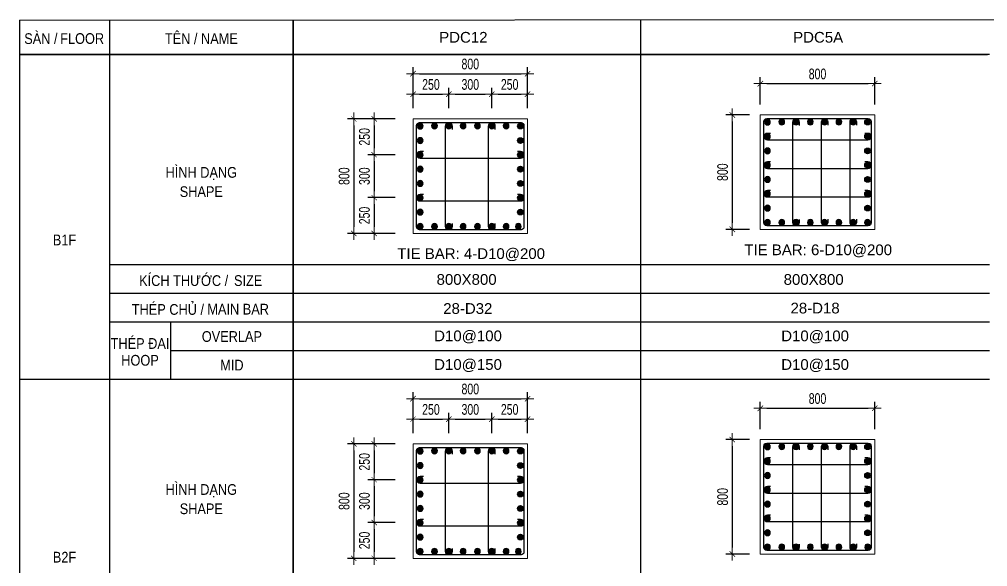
# Model space of a CAD drawing. Header units: millimetres. Extents: x 49323 to 598907, y -6102 to 181761.
# Drawn here: x 568874 to 575640, y 25984 to 29810 of the extents above; entities that cross this region are included whole.
import ezdxf
from ezdxf.enums import TextEntityAlignment as Align

# ---------------------------------------------------------------- set-up
doc = ezdxf.new("R2010")
doc.units = ezdxf.units.MM
doc.linetypes.add('CENTER2', pattern=[1.125, 0.75, -0.125, 0.125, -0.125])
doc.layers.get('Defpoints').update_dxf_attribs({"color": 151, "lineweight": 9})
for name, color, linetype in [('2', 2, 'Continuous'), ('CEN', 1, 'CENTER2'), ('STL', 3, 'Continuous'), ('TIT1', 3, 'Continuous')]:
    doc.layers.add(name, color=color, linetype=linetype)
for name, color, linetype, lineweight in [('NDC_S_CONTINUOUS', 3, 'Continuous', 20), ('NDC_S_DIM', 1, 'Continuous', 15), ('NDC_S_VN TEXT', 7, 'Continuous', 20)]:
    doc.layers.add(name, color=color, linetype=linetype, lineweight=lineweight)
doc.styles.add('NDC_ARIAL', font='arial.ttf', dxfattribs={"width": 0.85})
doc.styles.add('NDC_DIM', font='', dxfattribs={"width": 0.75})
doc.styles.get('NDC_DIM').set_extended_font_data('Dotum')
doc.dimstyles.new('NDC_dim_30', dxfattribs={"dimscale": 30, "dimtxt": 2.5, "dimasz": 1.5, "dimexe": 1.5, "dimexo": 2.5, "dimgap": 1, "dimtad": 1, "dimdec": 0, "dimzin": 0, "dimdsep": 46, "dimtxsty": 'NDC_DIM', "dimblk": 'DIMMARK', "dimcen": 0.09, "dimdle": 1.2, "dimclrd": 1, "dimclre": 1, "dimclrt": 3, "dimadec": 0, "dimazin": 0, "dimtfac": 1, "dimtdec": 0, "dimtix": 1, "dimtofl": 0, "dimtmove": 0, "dimatfit": 3, "dimfxl": 8, "dimfxlon": 1, "dimtolj": 1, "dimtzin": 0, "dimarcsym": 0})

# ---------------------------------------------------------------- blocks, each defined once
blk = doc.blocks.new('8')
at = {"layer": '2'}
blk.add_hatch(color=256, dxfattribs=at).paths.add_polyline_path([(20, 0, 0.386127), (1.9, 19.9), (-1.9, 19.9, 0.386127), (-20, 0, 1)])
blk.add_circle((0, 0), 20, dxfattribs=at)
blk = doc.blocks.new('5')
at = {"layer": 'CEN', "rotation": 180}
blk.add_blockref('8', (0, 0), dxfattribs=at)
blk = doc.blocks.new('DIMMARK')
at = {"layer": 'NDC_S_DIM', "color": 1}
blk.add_line((-1.5, 0), (1, 0), dxfattribs=at)
at = {"layer": 'NDC_S_DIM', "color": 2, "const_width": 0.1}
blk.add_lwpolyline([(-0.42, -0.42), (0.42, 0.42)], dxfattribs=at)
blk = doc.blocks.new('*D1470')
at = {"layer": 'Defpoints', "color": 0, "ltscale": 40, "transparency": 16777216}
for p in [(572424.9, 29429.9), (571624.9, 29113.7), (572424.9, 29113.7)]:
    blk.add_point(p, dxfattribs=at)
at = {"layer": 'NDC_S_DIM', "color": 1, "lineweight": -2, "ltscale": 40, "transparency": 16777216}
for p, q in [((571624.9, 29189.9), (571624.9, 29474.9)), ((572424.9, 29189.9), (572424.9, 29474.9)), ((571669.9, 29429.9), (572379.9, 29429.9))]:
    blk.add_line(p, q, dxfattribs=at)
at = {"layer": 'NDC_S_DIM', "color": 1, "lineweight": -2, "ltscale": 40, "transparency": 16777216, "xscale": 45, "yscale": 45, "zscale": 45, "rotation": 180}
blk.add_blockref('DIMMARK', (571624.9, 29429.9), dxfattribs=at)
at = {"layer": 'NDC_S_DIM', "color": 1, "lineweight": -2, "ltscale": 40, "transparency": 16777216, "xscale": 45, "yscale": 45, "zscale": 45}
blk.add_blockref('DIMMARK', (572424.9, 29429.9), dxfattribs=at)
at = {"layer": 'NDC_S_DIM', "color": 3, "ltscale": 40, "transparency": 16777216, "insert": (572024.9, 29497.4), "char_height": 75, "attachment_point": 5, "style": 'NDC_DIM'}
blk.add_mtext('\\A1;800', dxfattribs=at)
blk = doc.blocks.new('*D1471')
at = {"layer": 'Defpoints', "color": 0, "ltscale": 40, "transparency": 16777216}
for p in [(571573.8, 29113.7), (571211.1, 28313.7), (571573.8, 28313.7)]:
    blk.add_point(p, dxfattribs=at)
at = {"layer": 'NDC_S_DIM', "color": 1, "lineweight": -2, "ltscale": 40, "transparency": 16777216}
for p, q in [((571451.1, 29113.7), (571166.1, 29113.7)), ((571211.1, 29068.7), (571211.1, 28358.7)), ((571451.1, 28313.7), (571166.1, 28313.7))]:
    blk.add_line(p, q, dxfattribs=at)
at = {"layer": 'NDC_S_DIM', "color": 1, "lineweight": -2, "ltscale": 40, "transparency": 16777216, "xscale": 45, "yscale": 45, "zscale": 45}
for p, rotation in [((571211.1, 29113.7), 90), ((571211.1, 28313.7), 270)]:
    blk.add_blockref('DIMMARK', p, dxfattribs=dict(at, rotation=rotation))
at = {"layer": 'NDC_S_DIM', "color": 3, "ltscale": 40, "transparency": 16777216, "insert": (571143.5, 28713.7), "char_height": 75, "attachment_point": 5, "rotation": 90, "style": 'NDC_DIM'}
blk.add_mtext('\\A1;800', dxfattribs=at)
blk = doc.blocks.new('*D1476')
at = {"layer": 'Defpoints', "color": 0, "ltscale": 40, "transparency": 16777216}
for p in [(571573.8, 29113.7), (571353.3, 28863.7), (571573.8, 28863.7)]:
    blk.add_point(p, dxfattribs=at)
at = {"layer": 'NDC_S_DIM', "color": 1, "lineweight": -2, "ltscale": 40, "transparency": 16777216}
for p, q in [((571498.8, 29113.7), (571308.3, 29113.7)), ((571353.3, 29068.7), (571353.3, 28908.7)), ((571498.8, 28863.7), (571308.3, 28863.7))]:
    blk.add_line(p, q, dxfattribs=at)
at = {"layer": 'NDC_S_DIM', "color": 1, "lineweight": -2, "ltscale": 40, "transparency": 16777216, "xscale": 45, "yscale": 45, "zscale": 45}
for p, rotation in [((571353.3, 29113.7), 90), ((571353.3, 28863.7), 270)]:
    blk.add_blockref('DIMMARK', p, dxfattribs=dict(at, rotation=rotation))
at = {"layer": 'NDC_S_DIM', "color": 3, "ltscale": 40, "transparency": 16777216, "insert": (571285.7, 28988.7), "char_height": 75, "attachment_point": 5, "rotation": 90, "style": 'NDC_DIM'}
blk.add_mtext('\\A1;250', dxfattribs=at)
blk = doc.blocks.new('*D1477')
at = {"layer": 'Defpoints', "color": 0, "ltscale": 40, "transparency": 16777216}
for p in [(571573.8, 28863.7), (571353.3, 28563.7), (571573.8, 28563.7)]:
    blk.add_point(p, dxfattribs=at)
at = {"layer": 'NDC_S_DIM', "color": 1, "lineweight": -2, "ltscale": 40, "transparency": 16777216}
for p, q in [((571498.8, 28863.7), (571308.3, 28863.7)), ((571353.3, 28818.7), (571353.3, 28608.7)), ((571498.8, 28563.7), (571308.3, 28563.7))]:
    blk.add_line(p, q, dxfattribs=at)
at = {"layer": 'NDC_S_DIM', "color": 1, "lineweight": -2, "ltscale": 40, "transparency": 16777216, "xscale": 45, "yscale": 45, "zscale": 45}
for p, rotation in [((571353.3, 28863.7), 90), ((571353.3, 28563.7), 270)]:
    blk.add_blockref('DIMMARK', p, dxfattribs=dict(at, rotation=rotation))
at = {"layer": 'NDC_S_DIM', "color": 3, "ltscale": 40, "transparency": 16777216, "insert": (571285.7, 28713.7), "char_height": 75, "attachment_point": 5, "rotation": 90, "style": 'NDC_DIM'}
blk.add_mtext('\\A1;300', dxfattribs=at)
blk = doc.blocks.new('*D1478')
at = {"layer": 'Defpoints', "color": 0, "ltscale": 40, "transparency": 16777216}
for p in [(571573.8, 28563.7), (571353.3, 28313.7), (571573.8, 28313.7)]:
    blk.add_point(p, dxfattribs=at)
at = {"layer": 'NDC_S_DIM', "color": 1, "lineweight": -2, "ltscale": 40, "transparency": 16777216}
for p, q in [((571498.8, 28563.7), (571308.3, 28563.7)), ((571353.3, 28518.7), (571353.3, 28358.7)), ((571498.8, 28313.7), (571308.3, 28313.7))]:
    blk.add_line(p, q, dxfattribs=at)
at = {"layer": 'NDC_S_DIM', "color": 1, "lineweight": -2, "ltscale": 40, "transparency": 16777216, "xscale": 45, "yscale": 45, "zscale": 45}
for p, rotation in [((571353.3, 28563.7), 90), ((571353.3, 28313.7), 270)]:
    blk.add_blockref('DIMMARK', p, dxfattribs=dict(at, rotation=rotation))
at = {"layer": 'NDC_S_DIM', "color": 3, "ltscale": 40, "transparency": 16777216, "insert": (571285.7, 28438.7), "char_height": 75, "attachment_point": 5, "rotation": 90, "style": 'NDC_DIM'}
blk.add_mtext('\\A1;250', dxfattribs=at)
blk = doc.blocks.new('*D1479')
at = {"layer": 'Defpoints', "color": 0, "ltscale": 40, "transparency": 16777216}
for p in [(571874.9, 29287), (571624.9, 29113.7), (571874.9, 29113.7)]:
    blk.add_point(p, dxfattribs=at)
at = {"layer": 'NDC_S_DIM', "color": 1, "lineweight": -2, "ltscale": 40, "transparency": 16777216}
for p, q in [((571624.9, 29188.7), (571624.9, 29332)), ((571874.9, 29188.7), (571874.9, 29332)), ((571669.9, 29287), (571829.9, 29287))]:
    blk.add_line(p, q, dxfattribs=at)
at = {"layer": 'NDC_S_DIM', "color": 1, "lineweight": -2, "ltscale": 40, "transparency": 16777216, "xscale": 45, "yscale": 45, "zscale": 45, "rotation": 180}
blk.add_blockref('DIMMARK', (571624.9, 29287), dxfattribs=at)
at = {"layer": 'NDC_S_DIM', "color": 1, "lineweight": -2, "ltscale": 40, "transparency": 16777216, "xscale": 45, "yscale": 45, "zscale": 45}
blk.add_blockref('DIMMARK', (571874.9, 29287), dxfattribs=at)
at = {"layer": 'NDC_S_DIM', "color": 3, "ltscale": 40, "transparency": 16777216, "insert": (571749.9, 29354.5), "char_height": 75, "attachment_point": 5, "style": 'NDC_DIM'}
blk.add_mtext('\\A1;250', dxfattribs=at)
blk = doc.blocks.new('*D1480')
at = {"layer": 'Defpoints', "color": 0, "ltscale": 40, "transparency": 16777216}
for p in [(572174.9, 29287), (571874.9, 29113.7), (572174.9, 29113.7)]:
    blk.add_point(p, dxfattribs=at)
at = {"layer": 'NDC_S_DIM', "color": 1, "lineweight": -2, "ltscale": 40, "transparency": 16777216}
for p, q in [((571874.9, 29188.7), (571874.9, 29332)), ((572174.9, 29188.7), (572174.9, 29332)), ((571919.9, 29287), (572129.9, 29287))]:
    blk.add_line(p, q, dxfattribs=at)
at = {"layer": 'NDC_S_DIM', "color": 1, "lineweight": -2, "ltscale": 40, "transparency": 16777216, "xscale": 45, "yscale": 45, "zscale": 45, "rotation": 180}
blk.add_blockref('DIMMARK', (571874.9, 29287), dxfattribs=at)
at = {"layer": 'NDC_S_DIM', "color": 1, "lineweight": -2, "ltscale": 40, "transparency": 16777216, "xscale": 45, "yscale": 45, "zscale": 45}
blk.add_blockref('DIMMARK', (572174.9, 29287), dxfattribs=at)
at = {"layer": 'NDC_S_DIM', "color": 3, "ltscale": 40, "transparency": 16777216, "insert": (572024.9, 29354.5), "char_height": 75, "attachment_point": 5, "style": 'NDC_DIM'}
blk.add_mtext('\\A1;300', dxfattribs=at)
blk = doc.blocks.new('*D1481')
at = {"layer": 'Defpoints', "color": 0, "ltscale": 40, "transparency": 16777216}
for p in [(572424.9, 29287), (572174.9, 29113.7), (572424.9, 29113.7)]:
    blk.add_point(p, dxfattribs=at)
at = {"layer": 'NDC_S_DIM', "color": 1, "lineweight": -2, "ltscale": 40, "transparency": 16777216}
for p, q in [((572174.9, 29188.7), (572174.9, 29332)), ((572424.9, 29188.7), (572424.9, 29332)), ((572219.9, 29287), (572379.9, 29287))]:
    blk.add_line(p, q, dxfattribs=at)
at = {"layer": 'NDC_S_DIM', "color": 1, "lineweight": -2, "ltscale": 40, "transparency": 16777216, "xscale": 45, "yscale": 45, "zscale": 45, "rotation": 180}
blk.add_blockref('DIMMARK', (572174.9, 29287), dxfattribs=at)
at = {"layer": 'NDC_S_DIM', "color": 1, "lineweight": -2, "ltscale": 40, "transparency": 16777216, "xscale": 45, "yscale": 45, "zscale": 45}
blk.add_blockref('DIMMARK', (572424.9, 29287), dxfattribs=at)
at = {"layer": 'NDC_S_DIM', "color": 3, "ltscale": 40, "transparency": 16777216, "insert": (572299.9, 29354.5), "char_height": 75, "attachment_point": 5, "style": 'NDC_DIM'}
blk.add_mtext('\\A1;250', dxfattribs=at)
blk = doc.blocks.new('*D1482')
at = {"layer": 'Defpoints', "color": 0, "ltscale": 40, "transparency": 16777216}
for p in [(572424.9, 27157.9), (571624.9, 26841.7), (572424.9, 26841.7)]:
    blk.add_point(p, dxfattribs=at)
at = {"layer": 'NDC_S_DIM', "color": 1, "lineweight": -2, "ltscale": 40, "transparency": 16777216}
for p, q in [((571624.9, 26917.9), (571624.9, 27202.9)), ((572424.9, 26917.9), (572424.9, 27202.9)), ((571669.9, 27157.9), (572379.9, 27157.9))]:
    blk.add_line(p, q, dxfattribs=at)
at = {"layer": 'NDC_S_DIM', "color": 1, "lineweight": -2, "ltscale": 40, "transparency": 16777216, "xscale": 45, "yscale": 45, "zscale": 45, "rotation": 180}
blk.add_blockref('DIMMARK', (571624.9, 27157.9), dxfattribs=at)
at = {"layer": 'NDC_S_DIM', "color": 1, "lineweight": -2, "ltscale": 40, "transparency": 16777216, "xscale": 45, "yscale": 45, "zscale": 45}
blk.add_blockref('DIMMARK', (572424.9, 27157.9), dxfattribs=at)
at = {"layer": 'NDC_S_DIM', "color": 3, "ltscale": 40, "transparency": 16777216, "insert": (572024.9, 27225.4), "char_height": 75, "attachment_point": 5, "style": 'NDC_DIM'}
blk.add_mtext('\\A1;800', dxfattribs=at)
blk = doc.blocks.new('*D1483')
at = {"layer": 'Defpoints', "color": 0, "ltscale": 40, "transparency": 16777216}
for p in [(571573.8, 26841.7), (571211.1, 26041.7), (571573.8, 26041.7)]:
    blk.add_point(p, dxfattribs=at)
at = {"layer": 'NDC_S_DIM', "color": 1, "lineweight": -2, "ltscale": 40, "transparency": 16777216}
for p, q in [((571451.1, 26841.7), (571166.1, 26841.7)), ((571211.1, 26796.7), (571211.1, 26086.7)), ((571451.1, 26041.7), (571166.1, 26041.7))]:
    blk.add_line(p, q, dxfattribs=at)
at = {"layer": 'NDC_S_DIM', "color": 1, "lineweight": -2, "ltscale": 40, "transparency": 16777216, "xscale": 45, "yscale": 45, "zscale": 45}
for p, rotation in [((571211.1, 26841.7), 90), ((571211.1, 26041.7), 270)]:
    blk.add_blockref('DIMMARK', p, dxfattribs=dict(at, rotation=rotation))
at = {"layer": 'NDC_S_DIM', "color": 3, "ltscale": 40, "transparency": 16777216, "insert": (571143.5, 26441.7), "char_height": 75, "attachment_point": 5, "rotation": 90, "style": 'NDC_DIM'}
blk.add_mtext('\\A1;800', dxfattribs=at)
blk = doc.blocks.new('*D1484')
at = {"layer": 'Defpoints', "color": 0, "ltscale": 40, "transparency": 16777216}
for p in [(571573.8, 26841.7), (571353.3, 26591.7), (571573.8, 26591.7)]:
    blk.add_point(p, dxfattribs=at)
at = {"layer": 'NDC_S_DIM', "color": 1, "lineweight": -2, "ltscale": 40, "transparency": 16777216}
for p, q in [((571498.8, 26841.7), (571308.3, 26841.7)), ((571353.3, 26796.7), (571353.3, 26636.7)), ((571498.8, 26591.7), (571308.3, 26591.7))]:
    blk.add_line(p, q, dxfattribs=at)
at = {"layer": 'NDC_S_DIM', "color": 1, "lineweight": -2, "ltscale": 40, "transparency": 16777216, "xscale": 45, "yscale": 45, "zscale": 45}
for p, rotation in [((571353.3, 26841.7), 90), ((571353.3, 26591.7), 270)]:
    blk.add_blockref('DIMMARK', p, dxfattribs=dict(at, rotation=rotation))
at = {"layer": 'NDC_S_DIM', "color": 3, "ltscale": 40, "transparency": 16777216, "insert": (571285.7, 26716.7), "char_height": 75, "attachment_point": 5, "rotation": 90, "style": 'NDC_DIM'}
blk.add_mtext('\\A1;250', dxfattribs=at)
blk = doc.blocks.new('*D1485')
at = {"layer": 'Defpoints', "color": 0, "ltscale": 40, "transparency": 16777216}
for p in [(571573.8, 26591.7), (571353.3, 26291.7), (571573.8, 26291.7)]:
    blk.add_point(p, dxfattribs=at)
at = {"layer": 'NDC_S_DIM', "color": 1, "lineweight": -2, "ltscale": 40, "transparency": 16777216}
for p, q in [((571498.8, 26591.7), (571308.3, 26591.7)), ((571353.3, 26546.7), (571353.3, 26336.7)), ((571498.8, 26291.7), (571308.3, 26291.7))]:
    blk.add_line(p, q, dxfattribs=at)
at = {"layer": 'NDC_S_DIM', "color": 1, "lineweight": -2, "ltscale": 40, "transparency": 16777216, "xscale": 45, "yscale": 45, "zscale": 45}
for p, rotation in [((571353.3, 26591.7), 90), ((571353.3, 26291.7), 270)]:
    blk.add_blockref('DIMMARK', p, dxfattribs=dict(at, rotation=rotation))
at = {"layer": 'NDC_S_DIM', "color": 3, "ltscale": 40, "transparency": 16777216, "insert": (571285.7, 26441.7), "char_height": 75, "attachment_point": 5, "rotation": 90, "style": 'NDC_DIM'}
blk.add_mtext('\\A1;300', dxfattribs=at)
blk = doc.blocks.new('*D1486')
at = {"layer": 'Defpoints', "color": 0, "ltscale": 40, "transparency": 16777216}
for p in [(571573.8, 26291.7), (571353.3, 26041.7), (571573.8, 26041.7)]:
    blk.add_point(p, dxfattribs=at)
at = {"layer": 'NDC_S_DIM', "color": 1, "lineweight": -2, "ltscale": 40, "transparency": 16777216}
for p, q in [((571498.8, 26291.7), (571308.3, 26291.7)), ((571353.3, 26246.7), (571353.3, 26086.7)), ((571498.8, 26041.7), (571308.3, 26041.7))]:
    blk.add_line(p, q, dxfattribs=at)
at = {"layer": 'NDC_S_DIM', "color": 1, "lineweight": -2, "ltscale": 40, "transparency": 16777216, "xscale": 45, "yscale": 45, "zscale": 45}
for p, rotation in [((571353.3, 26291.7), 90), ((571353.3, 26041.7), 270)]:
    blk.add_blockref('DIMMARK', p, dxfattribs=dict(at, rotation=rotation))
at = {"layer": 'NDC_S_DIM', "color": 3, "ltscale": 40, "transparency": 16777216, "insert": (571285.7, 26166.7), "char_height": 75, "attachment_point": 5, "rotation": 90, "style": 'NDC_DIM'}
blk.add_mtext('\\A1;250', dxfattribs=at)
blk = doc.blocks.new('*D1487')
at = {"layer": 'Defpoints', "color": 0, "ltscale": 40, "transparency": 16777216}
for p in [(571874.9, 27015), (571624.9, 26841.7), (571874.9, 26841.7)]:
    blk.add_point(p, dxfattribs=at)
at = {"layer": 'NDC_S_DIM', "color": 1, "lineweight": -2, "ltscale": 40, "transparency": 16777216}
for p, q in [((571624.9, 26916.7), (571624.9, 27060)), ((571669.9, 27015), (571829.9, 27015)), ((571874.9, 26916.7), (571874.9, 27060))]:
    blk.add_line(p, q, dxfattribs=at)
at = {"layer": 'NDC_S_DIM', "color": 1, "lineweight": -2, "ltscale": 40, "transparency": 16777216, "xscale": 45, "yscale": 45, "zscale": 45, "rotation": 180}
blk.add_blockref('DIMMARK', (571624.9, 27015), dxfattribs=at)
at = {"layer": 'NDC_S_DIM', "color": 1, "lineweight": -2, "ltscale": 40, "transparency": 16777216, "xscale": 45, "yscale": 45, "zscale": 45}
blk.add_blockref('DIMMARK', (571874.9, 27015), dxfattribs=at)
at = {"layer": 'NDC_S_DIM', "color": 3, "ltscale": 40, "transparency": 16777216, "insert": (571749.9, 27082.6), "char_height": 75, "attachment_point": 5, "style": 'NDC_DIM'}
blk.add_mtext('\\A1;250', dxfattribs=at)
blk = doc.blocks.new('*D1488')
at = {"layer": 'Defpoints', "color": 0, "ltscale": 40, "transparency": 16777216}
for p in [(572174.9, 27015), (571874.9, 26841.7), (572174.9, 26841.7)]:
    blk.add_point(p, dxfattribs=at)
at = {"layer": 'NDC_S_DIM', "color": 1, "lineweight": -2, "ltscale": 40, "transparency": 16777216}
for p, q in [((571874.9, 26916.7), (571874.9, 27060)), ((571919.9, 27015), (572129.9, 27015)), ((572174.9, 26916.7), (572174.9, 27060))]:
    blk.add_line(p, q, dxfattribs=at)
at = {"layer": 'NDC_S_DIM', "color": 1, "lineweight": -2, "ltscale": 40, "transparency": 16777216, "xscale": 45, "yscale": 45, "zscale": 45, "rotation": 180}
blk.add_blockref('DIMMARK', (571874.9, 27015), dxfattribs=at)
at = {"layer": 'NDC_S_DIM', "color": 1, "lineweight": -2, "ltscale": 40, "transparency": 16777216, "xscale": 45, "yscale": 45, "zscale": 45}
blk.add_blockref('DIMMARK', (572174.9, 27015), dxfattribs=at)
at = {"layer": 'NDC_S_DIM', "color": 3, "ltscale": 40, "transparency": 16777216, "insert": (572024.9, 27082.6), "char_height": 75, "attachment_point": 5, "style": 'NDC_DIM'}
blk.add_mtext('\\A1;300', dxfattribs=at)
blk = doc.blocks.new('*D1489')
at = {"layer": 'Defpoints', "color": 0, "ltscale": 40, "transparency": 16777216}
for p in [(572424.9, 27015), (572174.9, 26841.7), (572424.9, 26841.7)]:
    blk.add_point(p, dxfattribs=at)
at = {"layer": 'NDC_S_DIM', "color": 1, "lineweight": -2, "ltscale": 40, "transparency": 16777216}
for p, q in [((572174.9, 26916.7), (572174.9, 27060)), ((572219.9, 27015), (572379.9, 27015)), ((572424.9, 26916.7), (572424.9, 27060))]:
    blk.add_line(p, q, dxfattribs=at)
at = {"layer": 'NDC_S_DIM', "color": 1, "lineweight": -2, "ltscale": 40, "transparency": 16777216, "xscale": 45, "yscale": 45, "zscale": 45, "rotation": 180}
blk.add_blockref('DIMMARK', (572174.9, 27015), dxfattribs=at)
at = {"layer": 'NDC_S_DIM', "color": 1, "lineweight": -2, "ltscale": 40, "transparency": 16777216, "xscale": 45, "yscale": 45, "zscale": 45}
blk.add_blockref('DIMMARK', (572424.9, 27015), dxfattribs=at)
at = {"layer": 'NDC_S_DIM', "color": 3, "ltscale": 40, "transparency": 16777216, "insert": (572299.9, 27082.6), "char_height": 75, "attachment_point": 5, "style": 'NDC_DIM'}
blk.add_mtext('\\A1;250', dxfattribs=at)
blk = doc.blocks.new('*D1743')
at = {"layer": 'Defpoints', "color": 0, "ltscale": 40, "transparency": 16777216}
for p in [(574851, 27091), (574051, 26869.7), (574851, 26869.7)]:
    blk.add_point(p, dxfattribs=at)
at = {"layer": 'NDC_S_DIM', "color": 1, "lineweight": -2, "ltscale": 40, "transparency": 16777216}
for p, q in [((574051, 26944.7), (574051, 27136)), ((574851, 26944.7), (574851, 27136)), ((574096, 27091), (574806, 27091))]:
    blk.add_line(p, q, dxfattribs=at)
at = {"layer": 'NDC_S_DIM', "color": 1, "lineweight": -2, "ltscale": 40, "transparency": 16777216, "xscale": 45, "yscale": 45, "zscale": 45, "rotation": 180}
blk.add_blockref('DIMMARK', (574051, 27091), dxfattribs=at)
at = {"layer": 'NDC_S_DIM', "color": 1, "lineweight": -2, "ltscale": 40, "transparency": 16777216, "xscale": 45, "yscale": 45, "zscale": 45}
blk.add_blockref('DIMMARK', (574851, 27091), dxfattribs=at)
at = {"layer": 'NDC_S_DIM', "color": 3, "ltscale": 40, "transparency": 16777216, "insert": (574451, 27158.6), "char_height": 75, "attachment_point": 5, "style": 'NDC_DIM'}
blk.add_mtext('\\A1;800', dxfattribs=at)
blk = doc.blocks.new('*D1744')
at = {"layer": 'Defpoints', "color": 0, "ltscale": 40, "transparency": 16777216}
for p in [(574051, 26872.2), (573855.6, 26072.2), (574051, 26072.2)]:
    blk.add_point(p, dxfattribs=at)
at = {"layer": 'NDC_S_DIM', "color": 1, "lineweight": -2, "ltscale": 40, "transparency": 16777216}
for p, q in [((573976, 26872.2), (573810.6, 26872.2)), ((573855.6, 26827.2), (573855.6, 26117.2)), ((573976, 26072.2), (573810.6, 26072.2))]:
    blk.add_line(p, q, dxfattribs=at)
at = {"layer": 'NDC_S_DIM', "color": 1, "lineweight": -2, "ltscale": 40, "transparency": 16777216, "xscale": 45, "yscale": 45, "zscale": 45}
for p, rotation in [((573855.6, 26872.2), 90), ((573855.6, 26072.2), 270)]:
    blk.add_blockref('DIMMARK', p, dxfattribs=dict(at, rotation=rotation))
at = {"layer": 'NDC_S_DIM', "color": 3, "ltscale": 40, "transparency": 16777216, "insert": (573788.1, 26472.2), "char_height": 75, "attachment_point": 5, "rotation": 90, "style": 'NDC_DIM'}
blk.add_mtext('\\A1;800', dxfattribs=at)
blk = doc.blocks.new('*D1745')
at = {"layer": 'Defpoints', "color": 0, "ltscale": 40, "transparency": 16777216}
for p in [(574851, 29360.5), (574051, 29139.1), (574851, 29139.1)]:
    blk.add_point(p, dxfattribs=at)
at = {"layer": 'NDC_S_DIM', "color": 1, "lineweight": -2, "ltscale": 40, "transparency": 16777216}
for p, q in [((574051, 29214.1), (574051, 29405.5)), ((574851, 29214.1), (574851, 29405.5)), ((574096, 29360.5), (574806, 29360.5))]:
    blk.add_line(p, q, dxfattribs=at)
at = {"layer": 'NDC_S_DIM', "color": 1, "lineweight": -2, "ltscale": 40, "transparency": 16777216, "xscale": 45, "yscale": 45, "zscale": 45, "rotation": 180}
blk.add_blockref('DIMMARK', (574051, 29360.5), dxfattribs=at)
at = {"layer": 'NDC_S_DIM', "color": 1, "lineweight": -2, "ltscale": 40, "transparency": 16777216, "xscale": 45, "yscale": 45, "zscale": 45}
blk.add_blockref('DIMMARK', (574851, 29360.5), dxfattribs=at)
at = {"layer": 'NDC_S_DIM', "color": 3, "ltscale": 40, "transparency": 16777216, "insert": (574451, 29428), "char_height": 75, "attachment_point": 5, "style": 'NDC_DIM'}
blk.add_mtext('\\A1;800', dxfattribs=at)
blk = doc.blocks.new('*D1746')
at = {"layer": 'Defpoints', "color": 0, "ltscale": 40, "transparency": 16777216}
for p in [(574051, 29141.6), (573855.6, 28341.6), (574051, 28341.6)]:
    blk.add_point(p, dxfattribs=at)
at = {"layer": 'NDC_S_DIM', "color": 1, "lineweight": -2, "ltscale": 40, "transparency": 16777216}
for p, q in [((573976, 29141.6), (573810.6, 29141.6)), ((573855.6, 29096.6), (573855.6, 28386.6)), ((573976, 28341.6), (573810.6, 28341.6))]:
    blk.add_line(p, q, dxfattribs=at)
at = {"layer": 'NDC_S_DIM', "color": 1, "lineweight": -2, "ltscale": 40, "transparency": 16777216, "xscale": 45, "yscale": 45, "zscale": 45}
for p, rotation in [((573855.6, 29141.6), 90), ((573855.6, 28341.6), 270)]:
    blk.add_blockref('DIMMARK', p, dxfattribs=dict(at, rotation=rotation))
at = {"layer": 'NDC_S_DIM', "color": 3, "ltscale": 40, "transparency": 16777216, "insert": (573788.1, 28741.6), "char_height": 75, "attachment_point": 5, "rotation": 90, "style": 'NDC_DIM'}
blk.add_mtext('\\A1;800', dxfattribs=at)

msp = doc.modelspace()

# ---------------------------------------------------------------- linework, layer by layer
at = {"layer": '2', "lineweight": -2, "ltscale": 1000}
for points in [[(574826, 29096.6), (574826, 28386.6, -0.414214), (574806, 28366.6), (574096, 28366.6, -0.414214), (574076, 28386.6), (574076, 29096.6, -0.414214), (574096, 29116.6), (574806, 29116.6, -0.414214)], [(574826, 26827.2), (574826, 26117.2, -0.414214), (574806, 26097.2), (574096, 26097.2, -0.414214), (574076, 26117.2), (574076, 26827.2, -0.414214), (574096, 26847.2), (574806, 26847.2, -0.414214)]]:
    msp.add_lwpolyline(points, format="xyb", close=True, dxfattribs=at)
at = {"layer": '2'}
for points in [[(574323.3, 28411.3), (574323.3, 28389.1, -1), (574278.3, 28389.1), (574278.3, 29091.2, -1), (574323.3, 29091.2), (574323.3, 29069)], [(574523.3, 28412.8), (574523.3, 28390.6, -1), (574478.3, 28390.6), (574478.3, 29092.6, -1), (574523.3, 29092.6), (574523.3, 29070.5)], [(574723.3, 28412.8), (574723.3, 28390.6, -1), (574678.3, 28390.6), (574678.3, 29092.6, -1), (574723.3, 29092.6), (574723.3, 29070.5)], [(574122.9, 29013.2), (574100.8, 29013.2, 1), (574100.8, 28968.2), (574802.8, 28968.2, 1), (574802.8, 29013.2), (574780.7, 29013.2)], [(574122.9, 28813.2), (574100.8, 28813.2, 1), (574100.8, 28768.2), (574802.8, 28768.2, 1), (574802.8, 28813.2), (574780.7, 28813.2)], [(574122.9, 28613.2), (574100.8, 28613.2, 1), (574100.8, 28568.2), (574802.8, 28568.2, 1), (574802.8, 28613.2), (574780.7, 28613.2)], [(574323.3, 26141.8), (574323.3, 26119.7, -1), (574278.3, 26119.7), (574278.3, 26821.7, -1), (574323.3, 26821.7), (574323.3, 26799.6)], [(574523.3, 26143.3), (574523.3, 26121.2, -1), (574478.3, 26121.2), (574478.3, 26823.2, -1), (574523.3, 26823.2), (574523.3, 26801.1)], [(574723.3, 26143.3), (574723.3, 26121.2, -1), (574678.3, 26121.2), (574678.3, 26823.2, -1), (574723.3, 26823.2), (574723.3, 26801.1)], [(574122.9, 26743.8), (574100.8, 26743.8, 1), (574100.8, 26698.7), (574802.8, 26698.7, 1), (574802.8, 26743.8), (574780.7, 26743.8)], [(574122.9, 26543.8), (574100.8, 26543.8, 1), (574100.8, 26498.7), (574802.8, 26498.7, 1), (574802.8, 26543.8), (574780.7, 26543.8)], [(574122.9, 26343.8), (574100.8, 26343.8, 1), (574100.8, 26298.7), (574802.8, 26298.7, 1), (574802.8, 26343.8), (574780.7, 26343.8)]]:
    msp.add_lwpolyline(points, format="xyb", dxfattribs=at)
at = {"layer": '2', "lineweight": -2, "ltscale": 1000, "elevation": 0}
for points in [[(572399.9, 29068.7), (572399.9, 28358.7, -0.414214), (572379.9, 28338.7), (571669.9, 28338.7, -0.414214), (571649.9, 28358.7), (571649.9, 29068.7, -0.414214), (571669.9, 29088.7), (572379.9, 29088.7, -0.414214)], [(572399.9, 26796.7), (572399.9, 26086.7, -0.414214), (572379.9, 26066.7), (571669.9, 26066.7, -0.414214), (571649.9, 26086.7), (571649.9, 26796.7, -0.414214), (571669.9, 26816.7), (572379.9, 26816.7, -0.414214)]]:
    msp.add_lwpolyline(points, format="xyb", close=True, dxfattribs=at)
at = {"layer": '2', "elevation": 0}
for points in [[(571897.2, 28383.4), (571897.2, 28361.2, -1), (571852.2, 28361.2), (571852.2, 29063.2, -1), (571897.2, 29063.2), (571897.2, 29041.1)], [(572197.2, 28383.4), (572197.2, 28361.2, -1), (572152.2, 28361.2), (572152.2, 29063.2, -1), (572197.2, 29063.2), (572197.2, 29041.1)], [(571696.8, 28885.3), (571674.7, 28885.3, 1), (571674.7, 28840.2), (572376.7, 28840.2, 1), (572376.7, 28885.3), (572354.6, 28885.3)], [(571696.8, 28585.3), (571674.7, 28585.3, 1), (571674.7, 28540.2), (572376.7, 28540.2, 1), (572376.7, 28585.3), (572354.6, 28585.3)], [(571897.2, 26111.4), (571897.2, 26089.2, -1), (571852.2, 26089.2), (571852.2, 26791.2, -1), (571897.2, 26791.2), (571897.2, 26769.1)], [(572197.2, 26111.4), (572197.2, 26089.2, -1), (572152.2, 26089.2), (572152.2, 26791.2, -1), (572197.2, 26791.2), (572197.2, 26769.1)], [(571696.8, 26613.3), (571674.7, 26613.3, 1), (571674.7, 26568.3), (572376.7, 26568.3, 1), (572376.7, 26613.3), (572354.6, 26613.3)], [(571696.8, 26313.3), (571674.7, 26313.3, 1), (571674.7, 26268.3), (572376.7, 26268.3, 1), (572376.7, 26313.3), (572354.6, 26313.3)]]:
    msp.add_lwpolyline(points, format="xyb", dxfattribs=at)
at = {"layer": 'NDC_S_CONTINUOUS', "ltscale": 70, "elevation": 0}
for points in [[(572424.9, 29113.7), (572424.9, 28313.7), (571624.9, 28313.7), (571624.9, 29113.7), (572424.9, 29113.7)], [(572424.9, 26841.7), (572424.9, 26041.7), (571624.9, 26041.7), (571624.9, 26841.7), (572424.9, 26841.7)]]:
    msp.add_lwpolyline(points, dxfattribs=at)
at = {"layer": 'NDC_S_CONTINUOUS', "ltscale": 70}
for points in [[(574851, 29141.6), (574851, 28341.6), (574051, 28341.6), (574051, 29141.6), (574851, 29141.6)], [(574851, 26872.2), (574851, 26072.2), (574051, 26072.2), (574051, 26872.2), (574851, 26872.2)]]:
    msp.add_lwpolyline(points, dxfattribs=at)
at = {"layer": 'TIT1'}
for p, q in [((568874.1, 29804.8), (568874.1, 22754)), ((569503.6, 29804.8), (569503.6, 22754)), ((570787.5, 22754), (570787.5, 29804.8)), ((570787.5, 29804.8), (570787.5, 22754)), ((570787.5, 29804.8), (570787.5, 29564.8)), ((573213.6, 29804.8), (573213.6, 22754)), ((573213.6, 29804.8), (573213.6, 22754)), ((573213.6, 29804.8), (573213.6, 29564.8)), ((573213.6, 29804.8), (573213.6, 29564.8)), ((570787.5, 29564.8), (568874.1, 29564.8)), ((568875.8, 29564.8), (573213.6, 29564.8)), ((573226.4, 29564.8), (570787.5, 29564.8)), ((571301.9, 29564.8), (575639.7, 29564.8)), ((575652.5, 29564.8), (573213.6, 29564.8)), ((570787.5, 27292.8), (568874.6, 27292.8)), ((573226.9, 27292.8), (570787.5, 27292.8)), ((575653, 27292.8), (573213.6, 27292.8))]:
    msp.add_line(p, q, dxfattribs=at)
at = {"layer": 'TIT1', "color": 2}
msp.add_line((568875.8, 29804.8), (580472.9, 29810.1), dxfattribs=at)
at = {"layer": 'TIT1', "color": 8}
for p, q in [((570787.5, 28092.8), (569502.5, 28092.8)), ((573226.9, 28092.8), (570787.5, 28092.8)), ((575653, 28092.8), (573213.6, 28092.8)), ((570787.5, 27892.8), (569502.5, 27892.8)), ((573226.9, 27892.8), (570787.5, 27892.8)), ((575653, 27892.8), (573213.6, 27892.8)), ((570787.5, 27692.8), (569502.5, 27692.8)), ((569931.7, 27292.8), (569931.7, 27692.8)), ((573226.9, 27692.8), (570787.5, 27692.8)), ((575653, 27692.8), (573213.6, 27692.8)), ((570787.5, 27492.8), (569931.7, 27492.8)), ((573226.9, 27492.8), (570787.5, 27492.8)), ((575653, 27492.8), (573213.6, 27492.8))]:
    msp.add_line(p, q, dxfattribs=at)

# ---------------------------------------------------------------- block references
at = {"layer": 'STL', "xscale": -1}
for p in [(574100.8, 29091.6), (571674.7, 29063.7), (571674.7, 28962.8), (574100.8, 28990.7), (574100.8, 28890.7), (571674.7, 28862.8), (571674.7, 28762.8), (574100.8, 28790.7), (574100.8, 28690.7), (571674.7, 28662.8), (571674.7, 28562.8), (574100.8, 28590.7), (574100.8, 28490.7), (571674.7, 28462.8), (571674.7, 28362.8), (574100.8, 28390.7), (571674.7, 26791.7), (574100.8, 26822.2), (574100.8, 26721.2), (571674.7, 26690.8), (571674.7, 26590.8), (574100.8, 26621.2), (574100.8, 26521.2), (571674.7, 26490.8), (571674.7, 26390.8), (574100.8, 26421.2), (574100.8, 26321.2), (571674.7, 26290.8), (571674.7, 26190.8), (574100.8, 26221.2), (574100.8, 26121.2), (571674.7, 26090.8)]:
    msp.add_blockref('5', p, dxfattribs=at)
at = {"layer": 'STL', "xscale": -1, "rotation": 270}
for p in [(574200.8, 29092.6), (574300.8, 29092.6), (574400.8, 29092.6), (574500.8, 29092.6), (574600.8, 29092.6), (574700.8, 29092.6), (571774.7, 29064.7), (571874.7, 29064.7), (571974.7, 29064.7), (572074.7, 29064.7), (572174.7, 29064.7), (572274.7, 29064.7), (571674.7, 28362.8), (571774.7, 28362.8), (571874.7, 28362.8), (571974.7, 28362.8), (572074.7, 28362.8), (572174.7, 28362.8), (572274.7, 28362.8), (572360.6, 28362.8), (574100.8, 28390.7), (574200.8, 28390.7), (574300.8, 28390.7), (574400.8, 28390.7), (574500.8, 28390.7), (574600.8, 28390.7), (574700.8, 28390.7), (574800.2, 28390.7), (571774.7, 26792.7), (571874.7, 26792.7), (571974.7, 26792.7), (572074.7, 26792.7), (572174.7, 26792.7), (572274.7, 26792.7), (574200.8, 26823.2), (574300.8, 26823.2), (574400.8, 26823.2), (574500.8, 26823.2), (574600.8, 26823.2), (574700.8, 26823.2), (574100.8, 26121.2), (574200.8, 26121.2), (574300.8, 26121.2), (574400.8, 26121.2), (574500.8, 26121.2), (574600.8, 26121.2), (574700.8, 26121.2), (574801.4, 26121.2), (571674.7, 26090.8), (571774.7, 26090.8), (571874.7, 26090.8), (571974.7, 26090.8), (572074.7, 26090.8), (572174.7, 26090.8), (572274.7, 26090.8), (572360.6, 26090.8)]:
    msp.add_blockref('5', p, dxfattribs=at)
at = {"layer": 'STL'}
for p in [(574801.2, 29091.6), (572375.1, 29063.7), (572375.1, 28962.8), (574801.2, 28990.7), (574801.2, 28890.7), (572375.1, 28862.8), (572375.1, 28762.8), (574801.2, 28790.7), (574801.2, 28690.7), (572375.1, 28662.8), (572375.1, 28562.8), (574801.2, 28590.7), (574801.2, 28490.7), (572375.1, 28462.8), (572375.1, 26791.7), (574801.2, 26822.2), (574801.2, 26721.2), (572375.1, 26690.8), (572375.1, 26590.8), (574801.2, 26621.2), (574801.2, 26521.2), (572375.1, 26490.8), (572375.1, 26390.8), (574801.2, 26421.2), (574801.2, 26321.2), (572375.1, 26290.8), (572375.1, 26190.8), (574801.2, 26221.2)]:
    msp.add_blockref('5', p, dxfattribs=at)

# ---------------------------------------------------------------- texts
at = {"layer": 'NDC_S_VN TEXT', "style": 'NDC_ARIAL', "width": 0.85}
for s, p in [('SÀN /', (569024.4, 29684.8)), ('HÌNH DẠNG', (570145.5, 28741.8)), ('KÍCH THƯỚC /', (570022.1, 27992.8)), ('THÉP CHỦ /', (569912, 27792.8)), ('THÉP ĐAI', (569717.2, 27553.9)), ('HÌNH DẠNG', (570145.5, 26524.7))]:
    msp.add_text(s, height=75, dxfattribs=at).set_placement(p, align=Align.MIDDLE)
at = {"layer": 'TIT1', "style": 'NDC_ARIAL', "width": 0.85}
for s, p in [('FLOOR', (569312.9, 29676)), ('TÊN / NAME', (570145.7, 29684.8)), ('SHAPE', (570145.5, 28605.6)), ('B1F', (569189.6, 28267.7)), ('SIZE', (570472.6, 27984)), ('MAIN BAR', (570402.9, 27784)), ('OVERLAP', (570359.1, 27592.8)), ('HOOP', (569717.2, 27426.6)), ('MID', (570359.1, 27392.8)), ('SHAPE', (570145.5, 26388.4)), ('B2F', (569189.6, 26050.6))]:
    msp.add_text(s, height=75, dxfattribs=at).set_placement(p, align=Align.MIDDLE)
at = {"layer": 'TIT1', "color": 2, "style": 'NDC_ARIAL'}
for s, p in [('PDC12', (571976.4, 29684.8)), ('PDC5A', (574455.5, 29684.8))]:
    msp.add_text(s, height=75, dxfattribs=at).set_placement(p, align=Align.MIDDLE)
at = {"layer": 'TIT1', "style": 'NDC_ARIAL'}
for s, p in [('TIE BAR: 4-D10@200', (572030.8, 28166.6)), ('TIE BAR: 6-D10@200', (574455.9, 28193.4)), ('800X800', (571999, 27991.7)), ('800X800', (574424.1, 27991.5)), ('28-D32', (572007.5, 27788.5)), ('28-D18', (574434.1, 27791.5)), ('D10@100', (572009.1, 27591.7)), ('D10@100', (574434.1, 27591.5)), ('D10@150', (572009.1, 27391.7)), ('D10@150', (574434.1, 27391.5))]:
    msp.add_text(s, height=75, dxfattribs=at).set_placement(p, align=Align.MIDDLE)

# ---------------------------------------------------------------- dimensions: what is measured, and where the dimension line sits
at = {"layer": 'NDC_S_DIM', "ltscale": 40}
for base, p1, p2, picture, middle in [((572424.9, 29429.9), (571624.9, 29113.7), (572424.9, 29113.7), '*D1470', (572024.9, 29497.4)), ((574851, 29360.5), (574051, 29139.1), (574851, 29139.1), '*D1745', (574451, 29428)), ((571874.9, 29287), (571624.9, 29113.7), (571874.9, 29113.7), '*D1479', (571749.9, 29354.5)), ((572174.9, 29287), (571874.9, 29113.7), (572174.9, 29113.7), '*D1480', (572024.9, 29354.5)), ((572424.9, 29287), (572174.9, 29113.7), (572424.9, 29113.7), '*D1481', (572299.9, 29354.5)), ((572424.9, 27157.9), (571624.9, 26841.7), (572424.9, 26841.7), '*D1482', (572024.9, 27225.4)), ((574851, 27091), (574051, 26869.7), (574851, 26869.7), '*D1743', (574451, 27158.6)), ((571874.9, 27015), (571624.9, 26841.7), (571874.9, 26841.7), '*D1487', (571749.9, 27082.6)), ((572174.9, 27015), (571874.9, 26841.7), (572174.9, 26841.7), '*D1488', (572024.9, 27082.6)), ((572424.9, 27015), (572174.9, 26841.7), (572424.9, 26841.7), '*D1489', (572299.9, 27082.6))]:
    dim = msp.add_linear_dim(base=base, p1=p1, p2=p2, dimstyle='NDC_dim_30', dxfattribs=at)
    dim.commit()
    dim.dimension.update_dxf_attribs({"geometry": picture, "text_midpoint": middle})
for base, p1, p2, picture, middle in [((573855.6, 28341.6), (574051, 29141.6), (574051, 28341.6), '*D1746', (573788.1, 28741.6)), ((571211.1, 28313.7), (571573.8, 29113.7), (571573.8, 28313.7), '*D1471', (571143.5, 28713.7)), ((571353.3, 28863.7), (571573.8, 29113.7), (571573.8, 28863.7), '*D1476', (571285.7, 28988.7)), ((571353.3, 28563.7), (571573.8, 28863.7), (571573.8, 28563.7), '*D1477', (571285.7, 28713.7)), ((571353.3, 28313.7), (571573.8, 28563.7), (571573.8, 28313.7), '*D1478', (571285.7, 28438.7)), ((571211.1, 26041.7), (571573.8, 26841.7), (571573.8, 26041.7), '*D1483', (571143.5, 26441.7)), ((571353.3, 26591.7), (571573.8, 26841.7), (571573.8, 26591.7), '*D1484', (571285.7, 26716.7)), ((573855.6, 26072.2), (574051, 26872.2), (574051, 26072.2), '*D1744', (573788.1, 26472.2)), ((571353.3, 26291.7), (571573.8, 26591.7), (571573.8, 26291.7), '*D1485', (571285.7, 26441.7)), ((571353.3, 26041.7), (571573.8, 26291.7), (571573.8, 26041.7), '*D1486', (571285.7, 26166.7))]:
    dim = msp.add_linear_dim(base=base, p1=p1, p2=p2, angle=90, dimstyle='NDC_dim_30', dxfattribs=at)
    dim.commit()
    dim.dimension.update_dxf_attribs({"geometry": picture, "text_midpoint": middle})

doc.saveas('drawing.dxf')
